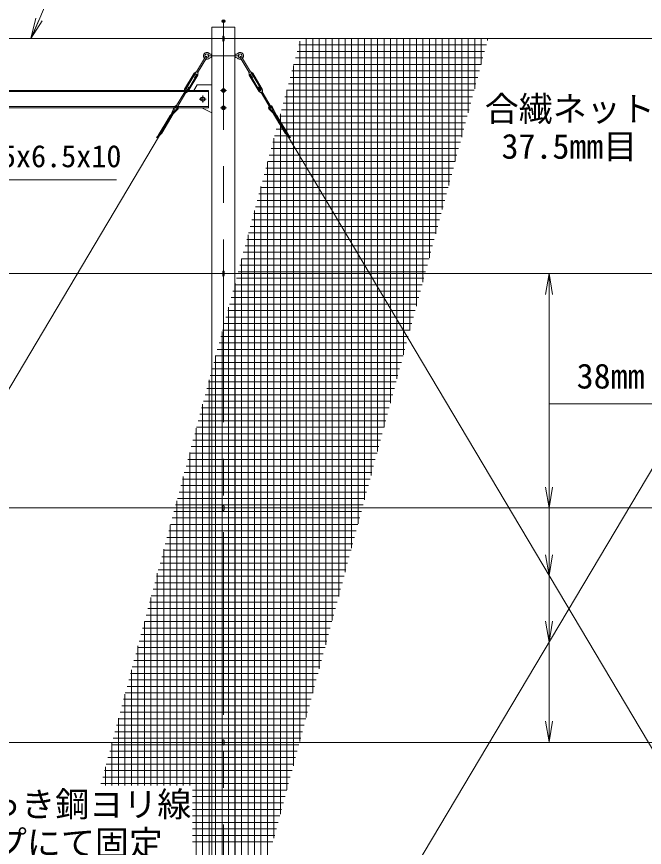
# Model space of a CAD drawing. Units: millimetres at full size; details may follow other scales. Extents: x -18900 to 18900, y -13365 to 13365.
# Drawn here: x -9772 to -4320, y 325 to 7538 of the extents above; entities that cross this region are included whole.
import ezdxf
from ezdxf.enums import TextEntityAlignment as Align

# ---------------------------------------------------------------- set-up
doc = ezdxf.new("R2010")
doc.units = ezdxf.units.MM
doc.header["$LTSCALE"] = 50
doc.header["$PDMODE"] = 32
doc.header["$PDSIZE"] = 25
doc.linetypes.add('USER1', pattern=[50.8, 31.75, -6.35, 6.35, -6.35])
for name, color, linetype, lineweight in [('0-0_D-STR-TXT', 7, 'Continuous', 13), ('0-1_D-STR1', 1, 'Continuous', 18), ('0-2_D-BMK', 2, 'USER1', 13), ('0-3_D-STR3', 3, 'Continuous', 13), ('0-8_0', 7, 'Continuous', 18), ('0-B_D-STR2', 7, 'Continuous', 13)]:
    doc.layers.add(name, color=color, linetype=linetype, lineweight=lineweight)
doc.layers.add('0-9_Defpoints', color=253, linetype='Continuous')
doc.styles.add('ＭＳ ゴシック', font='')
doc.styles.get('ＭＳ ゴシック').set_extended_font_data('MS Gothic')

# ---------------------------------------------------------------- blocks, each defined once
blk = doc.blocks.new('_Open')
at = {"layer": '0-8_0'}
blk.add_line((-50, 8.33), (0, 0), dxfattribs=at)
blk.add_lwpolyline([(-50, -8.33), (0, 0), (-50, 0)], dxfattribs=at)

msp = doc.modelspace()

# ---------------------------------------------------------------- linework, layer by layer
at = {"layer": '0-0_D-STR-TXT'}
for q in [(-5147.4, 1243.2), (-5147.4, 2687.02), (-5147.4, 2109.34), (-5147.4, 3273.18)]:
    msp.add_line((-5147.4, 4174.21), q, dxfattribs=at)
for points in [[(-2819.6, 7875.65), (-9421.86, 7875.65), (-9646.77, 7348.02)], [(-8903.49, 6120.27), (-12856.42, 6120.27), (-13075.86, 6756.79)], [(-2142.86, 4174.21), (-5147.4, 4174.21), (-5147.4, 5304.18)]]:
    msp.add_lwpolyline(points, dxfattribs=at)
at = {"layer": '0-1_D-STR1'}
for p, q in [((-7875.58, 7446.18), (-8075.58, 7446.18)), ((-8075.58, 7446.18), (-8075.58, -823.82)), ((-7875.58, -823.82), (-7875.58, 7446.18)), ((-8105.58, 6896.18), (-13845.58, 6896.18)), ((-8105.58, 6886.18), (-13845.58, 6886.18)), ((-8105.58, 6896.18), (-8105.58, 6746.18)), ((-13845.58, 6756.18), (-8105.58, 6756.18))]:
    msp.add_line(p, q, dxfattribs=at)
msp.add_lwpolyline([(-13845.58, 6896.18), (-13845.58, 6746.18), (-8105.58, 6746.18)], dxfattribs=at)
at = {"layer": '0-2_D-BMK'}
for p, q in [((-7975.58, -3604.82), (-7975.58, 7497.18)), ((-8110.58, 7196.18), (-7840.58, 7196.18)), ((-8000.58, 6896.18), (-7950.58, 6896.18)), ((-8125.58, 6821.18), (-8185.58, 6821.18)), ((-8155.58, 6851.18), (-8155.58, 6791.18)), ((-8000.58, 6746.18), (-7950.58, 6746.18))]:
    msp.add_line(p, q, dxfattribs=at)
at = {"layer": '0-3_D-STR3'}
for p, q in [((-7981.58, 7363.18), (-7981.58, 7329.18)), ((-7969.58, 7363.18), (-7969.58, 7329.18)), ((-13193.9, 7346.18), (-1175.58, 7346.18)), ((-8131.4, 7189.36), (-8210.09, 7056.98)), ((-8121.09, 7183.23), (-8199.77, 7050.85)), ((-8104.8, 7204.18), (-8104.8, 7188.18)), ((-8078.37, 7211.18), (-8085.91, 7210.69)), ((-8078.37, 7181.18), (-8085.91, 7181.67)), ((-8078.37, 7211.18), (-8078.37, 7181.18)), ((-8078.37, 7204.18), (-8075.58, 7204.18)), ((-8078.37, 7188.18), (-8075.58, 7188.18)), ((-7875.58, 7204.18), (-7872.8, 7204.18)), ((-7875.58, 7188.18), (-7872.8, 7188.18)), ((-7872.8, 7211.18), (-7872.8, 7181.18)), ((-7872.8, 7211.18), (-7865.25, 7210.69)), ((-7872.8, 7181.18), (-7865.25, 7181.67)), ((-7846.37, 7204.18), (-7846.37, 7188.18)), ((-7830.08, 7183.23), (-7751.35, 7050.88)), ((-7819.77, 7189.37), (-7741.04, 7057.01)), ((-8230.11, 7046.78), (-8312.88, 6907.53)), ((-8222.8, 7042.44), (-8305.58, 6903.18)), ((-8206.47, 7032.73), (-8289.24, 6893.48)), ((-8199.16, 7028.39), (-8281.94, 6889.13)), ((-8218.77, 7042.37), (-8235.63, 7014)), ((-8207.17, 7035.47), (-8220.06, 7043.14)), ((-8213.52, 7059.03), (-8218.95, 7053.18)), ((-8196.33, 7048.81), (-8213.52, 7059.03)), ((-8196.33, 7048.81), (-8198.88, 7041.25)), ((-7754.79, 7048.83), (-7737.6, 7059.06)), ((-7754.79, 7048.83), (-7752.24, 7041.27)), ((-7751.95, 7028.41), (-7669.13, 6889.18)), ((-7744.65, 7032.76), (-7661.83, 6893.53)), ((-7743.95, 7035.5), (-7731.06, 7043.17)), ((-7737.6, 7059.06), (-7732.18, 7053.21)), ((-7732.35, 7042.4), (-7715.48, 7014.04)), ((-7728.32, 7042.47), (-7645.5, 6903.24)), ((-7721.01, 7046.82), (-7638.19, 6907.59)), ((-8286.73, 6928.04), (-8303.59, 6899.68)), ((-8276.41, 6921.91), (-8286.73, 6928.04)), ((-8203.08, 6946.18), (-8231.66, 6896.18)), ((-8203.08, 6946.18), (-8075.58, 6946.18)), ((-7674.67, 6921.96), (-7664.35, 6928.1)), ((-7664.35, 6928.1), (-7647.48, 6899.74)), ((-8312.28, 6885.06), (-8390.96, 6752.68)), ((-8301.96, 6878.93), (-8380.65, 6746.55)), ((-8291.98, 6892.78), (-8304.88, 6900.44)), ((-8298.52, 6876.89), (-8293.1, 6882.74)), ((-8276.41, 6921.91), (-8293.27, 6893.54)), ((-7674.67, 6921.96), (-7657.8, 6893.6)), ((-7659.09, 6892.83), (-7646.19, 6900.5)), ((-7652.54, 6876.95), (-7657.97, 6882.79)), ((-7649.11, 6878.99), (-7570.38, 6746.64)), ((-7638.79, 6885.12), (-7560.06, 6752.77)), ((-8369.96, 6736.12), (-8455.16, 6649.88)), ((-8376.14, 6741.24), (-8438.17, 6678.46)), ((-8399.57, 6756.55), (-8433.45, 6683.24)), ((-8392.57, 6752.63), (-8416.89, 6700)), ((-8163.08, 6746.18), (-8075.58, 6702.43)), ((-7581.06, 6736.2), (-7495.84, 6649.99)), ((-7574.88, 6741.33), (-7512.83, 6678.56)), ((-7558.46, 6752.72), (-7534.12, 6700.09)), ((-7551.45, 6756.64), (-7517.55, 6683.34)), ((-8542.65, 6504.41), (-8442.62, 6672.7)), ((-8511.63, 6525.36), (-8411.12, 6694.46)), ((-8430.68, 6663.28), (-8472.14, 6621.31)), ((-7439.32, 6525.49), (-7539.88, 6694.55)), ((-7520.32, 6663.38), (-7478.84, 6621.43)), ((-7408.3, 6504.55), (-7508.38, 6672.81)), ((-8481.63, 6577.56), (-8523.09, 6535.59)), ((-8464.65, 6606.13), (-8506.11, 6564.16)), ((-8447.66, 6634.7), (-8489.12, 6592.74)), ((-7503.32, 6634.81), (-7461.85, 6592.86)), ((-7486.33, 6606.24), (-7444.86, 6564.29)), ((-7469.34, 6577.67), (-7427.86, 6535.72)), ((-13684.65, -2165.04), (-8531.78, 6504.04)), ((-8498.62, 6548.98), (-8557.86, 6489.02)), ((-8515.6, 6520.41), (-8547.95, 6487.66)), ((-7452.34, 6549.11), (-7393.08, 6489.16)), ((-7435.35, 6520.54), (-7402.99, 6487.8)), ((-7419.17, 6504.17), (-3012.8, -903.52)), ((-13193.9, 5306.18), (-1175.58, 5306.18)), ((-7981.58, 5323.18), (-7981.58, 5289.18)), ((-7969.58, 5323.18), (-7969.58, 5289.18)), ((-7688.79, -2165.08), (-3958.7, 4105.69)), ((-13193.9, 3271.18), (-1175.58, 3271.18)), ((-7981.58, 3288.18), (-7981.58, 3254.18)), ((-7969.58, 3288.18), (-7969.58, 3254.18)), ((-13193.9, 1236.18), (-1175.58, 1236.18)), ((-7981.58, 1253.18), (-7981.58, 1219.18)), ((-7969.58, 1253.18), (-7969.58, 1219.18))]:
    msp.add_line(p, q, dxfattribs=at)
for points in [[(-8208.46, 7036.24), (-8225.32, 7007.87), (-8235.63, 7014)], [(-7742.66, 7036.27), (-7725.79, 7007.91), (-7715.48, 7014.04)], [(-8298.52, 6876.89), (-8315.71, 6887.11), (-8313.17, 6894.67)], [(-7652.54, 6876.95), (-7635.36, 6887.17), (-7637.91, 6894.73)]]:
    msp.add_lwpolyline(points, dxfattribs=at)
for points in [[(-7990.57, 6904.83), (-7975.58, 6913.48), (-7960.6, 6904.83), (-7960.6, 6887.53), (-7975.58, 6878.88), (-7990.57, 6887.53)], [(-8137.57, 6810.78), (-8155.58, 6800.38), (-8173.6, 6810.78), (-8173.6, 6831.58), (-8155.58, 6841.98), (-8137.57, 6831.58)], [(-7990.57, 6754.83), (-7975.58, 6763.48), (-7960.6, 6754.83), (-7960.6, 6737.53), (-7975.58, 6728.88), (-7990.57, 6737.53)]]:
    msp.add_lwpolyline(points, close=True, dxfattribs=at)
for centre, radius in [((-7975.58, 6896.18), 13.11), ((-8155.58, 6821.18), 16.09), ((-7975.58, 6746.18), 13.11)]:
    msp.add_circle(centre, radius, dxfattribs=at)
for centre, radius, start, end in [((-7975.58, 7363.18), 6, 0, 180), ((-7975.58, 7329.18), 6, 180, 0), ((-8120.37, 7196.18), 30, 40.33299, 224.89822), ((-8120.37, 7196.18), 17.5, 27.20289, 216.38414), ((-8086.83, 7224.66), 14, 220.33299, 273.7314), ((-7864.34, 7224.66), 14, 266.2686, 319.66701), ((-7830.8, 7196.18), 30, 315.12128, 139.66701), ((-7830.8, 7196.18), 17.5, 323.63537, 152.79711), ((-8120.37, 7196.18), 30, 247.97214, 319.66701), ((-8126.24, 7186.3), 6, 329.27285, 149.27285), ((-8120.37, 7196.18), 17.5, 256.48622, 332.79711), ((-8086.83, 7167.7), 14, 86.2686, 139.66701), ((-7864.34, 7167.7), 14, 40.33299, 93.7314), ((-7830.8, 7196.18), 30, 220.33299, 292.04737), ((-7830.8, 7196.18), 17.5, 207.20289, 283.53328), ((-7824.92, 7186.3), 6, 30.74575, 210.74575), ((-8221.08, 7041.42), 10.5, 93.15396, 149.27285), ((-8221.08, 7041.42), 2, 59.27285, 149.27285), ((-8221.88, 7055.9), 4, 273.15396, 317.1736), ((-8208.19, 7033.75), 2, 329.27285, 59.27285), ((-8208.19, 7033.75), 10.5, 329.27285, 25.39173), ((-8195.09, 7039.97), 4, 161.3721, 205.39173), ((-7742.93, 7033.78), 10.5, 154.62687, 210.74575), ((-7756.03, 7040), 4, 334.62687, 18.6465), ((-7742.93, 7033.78), 2, 120.74575, 210.74575), ((-7729.24, 7055.93), 4, 222.845, 266.86463), ((-7730.04, 7041.45), 2, 30.74575, 120.74575), ((-7730.04, 7041.45), 10.5, 30.74575, 86.86463), ((-8303.86, 6902.16), 10.5, 149.27285, 205.39173), ((-8316.96, 6895.94), 4, 341.3721, 25.39173), ((-8303.86, 6902.16), 2, 149.27285, 239.27285), ((-8290.16, 6880.02), 4, 93.15396, 137.1736), ((-8290.96, 6894.5), 2, 239.27285, 329.27285), ((-8290.96, 6894.5), 10.5, 273.15396, 329.27285), ((-7660.11, 6894.55), 10.5, 210.74575, 266.86463), ((-7660.11, 6894.55), 2, 210.74575, 300.74575), ((-7660.9, 6880.07), 4, 42.845, 86.86463), ((-7647.22, 6902.22), 2, 300.74575, 30.74575), ((-7647.22, 6902.22), 10.5, 334.62687, 30.74575), ((-7634.12, 6896.01), 4, 154.62687, 198.6465), ((-8384.54, 6746.68), 18, 87.78341, 146.44788), ((-8384.54, 6746.68), 10, 118.49719, 143.44741), ((-8385.8, 6749.62), 6, 149.27285, 329.27285), ((-8384.54, 6746.68), 10, 327.08313, 39.34526), ((-8384.54, 6746.68), 18, 324.09713, 47.63965), ((-7566.49, 6746.76), 18, 132.37894, 215.92147), ((-7566.49, 6746.76), 10, 140.67334, 212.93547), ((-7565.22, 6749.7), 6, 210.74575, 30.74575), ((-7566.49, 6746.76), 18, 33.57071, 92.23519), ((-7566.49, 6746.76), 10, 36.57119, 61.52141), ((-8433.81, 6628.8), 30, 135.34649, 149.27285), ((-8469.01, 6655.79), 30, 315.3464, 329.27285), ((-8416.83, 6657.37), 30, 135.34649, 149.27285), ((-8452.02, 6684.36), 30, 315.3464, 329.27285), ((-7498.98, 6684.47), 30, 210.74575, 224.6722), ((-7534.16, 6657.47), 30, 30.74575, 44.67211), ((-7481.99, 6655.9), 30, 210.74575, 224.6722), ((-7517.17, 6628.9), 30, 30.74575, 44.67211), ((-8484.77, 6543.08), 30, 135.34649, 149.27285), ((-8467.78, 6571.65), 30, 135.34649, 149.27285), ((-8502.97, 6598.64), 30, 315.3464, 329.27285), ((-8450.8, 6600.23), 30, 135.34649, 149.27285), ((-8485.99, 6627.21), 30, 315.3464, 329.27285), ((-7464.99, 6627.33), 30, 210.74575, 224.6722), ((-7500.18, 6600.33), 30, 30.74575, 44.67211), ((-7448, 6598.76), 30, 210.74575, 224.6722), ((-7483.18, 6571.77), 30, 30.74575, 44.67211), ((-7466.19, 6543.2), 30, 30.74575, 44.67211), ((-8501.75, 6514.51), 30, 135.34649, 149.27285), ((-8536.94, 6541.49), 30, 315.3464, 329.27285), ((-8519.96, 6570.07), 30, 315.3464, 329.27285), ((-7431.01, 6570.2), 30, 210.74575, 224.6722), ((-7414.02, 6541.63), 30, 210.74575, 224.6722), ((-7449.2, 6514.63), 30, 30.74575, 44.67211), ((-8543.3, 6558.62), 71.11, 258.18697, 266.25112), ((-7407.66, 6558.75), 71.11, 273.76748, 281.83163), ((-7975.58, 5323.18), 6, 0, 180), ((-7975.58, 5289.18), 6, 180, 0), ((-7975.58, 3288.18), 6, 0, 180), ((-7975.58, 3254.18), 6, 180, 0), ((-7975.58, 1253.18), 6, 0, 180), ((-7975.58, 1219.18), 6, 180, 0)]:
    msp.add_arc(centre, radius, start, end, dxfattribs=at)
at = {"layer": '0-9_Defpoints'}
msp.add_point((-7975.58, 7497.18), dxfattribs=at)
at = {"layer": '0-B_D-STR2'}
for p, q in [((-7321.02, 7291.25), (-5692.03, 7291.25)), ((-7312.5, 1243.56), (-7312.5, 7323.04)), ((-7256.25, 1453.49), (-7256.25, 7346.18)), ((-7200, 1663.42), (-7200, 7346.18)), ((-7143.75, 1873.35), (-7143.75, 7346.18)), ((-7087.5, 2083.28), (-7087.5, 7346.18)), ((-7031.25, 2293.2), (-7031.25, 7346.18)), ((-6975, 2503.13), (-6975, 7346.18)), ((-6918.75, 2713.06), (-6918.75, 7346.18)), ((-6862.5, 2922.99), (-6862.5, 7346.18)), ((-6806.25, 3132.91), (-6806.25, 7346.18)), ((-6750, 3342.84), (-6750, 7346.18)), ((-6693.75, 3552.77), (-6693.75, 7346.18)), ((-6637.5, 3762.7), (-6637.5, 7346.18)), ((-6581.25, 3972.63), (-6581.25, 7346.18)), ((-6525, 4182.55), (-6525, 7346.18)), ((-6468.75, 4392.48), (-6468.75, 7346.18)), ((-6412.5, 4602.41), (-6412.5, 7346.18)), ((-6356.25, 4812.34), (-6356.25, 7346.18)), ((-6300, 5022.27), (-6300, 7346.18)), ((-6243.75, 5232.19), (-6243.75, 7346.18)), ((-6187.5, 5442.12), (-6187.5, 7346.18)), ((-6131.25, 5652.05), (-6131.25, 7346.18)), ((-6075, 5861.98), (-6075, 7346.18)), ((-6018.75, 6071.9), (-6018.75, 7346.18)), ((-5962.5, 6281.83), (-5962.5, 7346.18)), ((-5906.25, 6491.76), (-5906.25, 7346.18)), ((-5850, 6701.69), (-5850, 7346.18)), ((-5793.75, 6911.62), (-5793.75, 7346.18)), ((-5737.5, 7121.54), (-5737.5, 7346.18)), ((-5681.25, 7331.47), (-5681.25, 7346.18)), ((-7336.09, 7235), (-5707.1, 7235)), ((-7351.16, 7178.75), (-5722.17, 7178.75)), ((-7368.75, 1033.64), (-7368.75, 7113.11)), ((-7366.24, 7122.5), (-5737.25, 7122.5)), ((-7396.38, 7010), (-5767.39, 7010)), ((-7381.31, 7066.25), (-5752.32, 7066.25)), ((-7411.45, 6953.75), (-5782.46, 6953.75)), ((-7426.52, 6897.5), (-5797.53, 6897.5)), ((-7425, 823.71), (-7425, 6903.18)), ((-7456.67, 6785), (-5827.68, 6785)), ((-7441.6, 6841.25), (-5812.61, 6841.25)), ((-7471.74, 6728.75), (-5842.75, 6728.75)), ((-7486.81, 6672.5), (-5857.82, 6672.5)), ((-7481.25, 613.78), (-7481.25, 6693.26)), ((-7501.89, 6616.25), (-5872.89, 6616.25)), ((-7532.03, 6503.75), (-5903.04, 6503.75)), ((-7516.96, 6560), (-5887.97, 6560)), ((-7547.1, 6447.5), (-5918.11, 6447.5)), ((-7537.5, 403.85), (-7537.5, 6483.33)), ((-7562.17, 6391.25), (-5933.18, 6391.25)), ((-7592.32, 6278.75), (-5963.33, 6278.75)), ((-7577.25, 6335), (-5948.26, 6335)), ((-7607.39, 6222.5), (-5978.4, 6222.5)), ((-7593.75, 193.92), (-7593.75, 6273.4)), ((-7622.46, 6166.25), (-5993.47, 6166.25)), ((-7650, -16), (-7650, 6063.47)), ((-7637.53, 6110), (-6008.54, 6110)), ((-7667.68, 5997.5), (-6038.69, 5997.5)), ((-7652.61, 6053.75), (-6023.62, 6053.75)), ((-7682.75, 5941.25), (-6053.76, 5941.25)), ((-7706.25, -225.93), (-7706.25, 5853.54)), ((-7697.82, 5885), (-6068.83, 5885)), ((-7727.97, 5772.5), (-6098.98, 5772.5)), ((-7712.89, 5828.75), (-6083.9, 5828.75)), ((-7743.04, 5716.25), (-6114.05, 5716.25)), ((-7762.5, -435.86), (-7762.5, 5643.62)), ((-7758.11, 5660), (-6129.12, 5660)), ((-7773.18, 5603.75), (-6144.19, 5603.75)), ((-7803.33, 5491.25), (-6174.34, 5491.25)), ((-7788.26, 5547.5), (-6159.27, 5547.5)), ((-7818.75, -645.79), (-7818.75, 5433.69)), ((-7818.4, 5435), (-6189.41, 5435)), ((-7833.47, 5378.75), (-6204.48, 5378.75)), ((-7863.62, 5266.25), (-6234.63, 5266.25)), ((-7848.54, 5322.5), (-6219.55, 5322.5)), ((-7878.69, 5210), (-6249.7, 5210)), ((-7875, -798.82), (-7875, 5223.76)), ((-7893.76, 5153.75), (-6264.77, 5153.75)), ((-7908.83, 5097.5), (-6279.84, 5097.5)), ((-7938.98, 4985), (-6309.99, 4985)), ((-7931.25, -798.82), (-7931.25, 5013.83)), ((-7923.9, 5041.25), (-6294.91, 5041.25)), ((-7954.05, 4928.75), (-6325.06, 4928.75)), ((-7969.12, 4872.5), (-6340.13, 4872.5)), ((-7987.5, -798.82), (-7987.5, 4803.91)), ((-7984.19, 4816.25), (-6355.2, 4816.25)), ((-8014.34, 4703.75), (-6385.35, 4703.75)), ((-7999.27, 4760), (-6370.28, 4760)), ((-8029.41, 4647.5), (-6400.42, 4647.5)), ((-8044.48, 4591.25), (-6415.49, 4591.25)), ((-8043.75, -798.82), (-8043.75, 4593.98)), ((-8074.63, 4478.75), (-6445.64, 4478.75)), ((-8059.55, 4535), (-6430.56, 4535)), ((-8089.7, 4422.5), (-6460.71, 4422.5)), ((-8104.77, 4366.25), (-6475.78, 4366.25)), ((-8100, -798.82), (-8100, 4384.05)), ((-8119.84, 4310), (-6490.85, 4310)), ((-8149.99, 4197.5), (-6521, 4197.5)), ((-8134.91, 4253.75), (-6505.92, 4253.75)), ((-8165.06, 4141.25), (-6536.07, 4141.25)), ((-8156.25, -798.82), (-8156.25, 4174.12)), ((-8180.13, 4085), (-6551.14, 4085)), ((-8210.28, 3972.5), (-6581.29, 3972.5)), ((-8195.2, 4028.75), (-6566.21, 4028.75)), ((-8225.35, 3916.25), (-6596.36, 3916.25)), ((-8212.5, -798.82), (-8212.5, 3964.19)), ((-8240.42, 3860), (-6611.43, 3860)), ((-8268.75, 863.08), (-8268.75, 3754.27)), ((-8255.49, 3803.75), (-6626.5, 3803.75)), ((-8285.64, 3691.25), (-6656.65, 3691.25)), ((-8270.56, 3747.5), (-6641.57, 3747.5)), ((-8300.71, 3635), (-6671.72, 3635)), ((-8325, 863.08), (-8325, 3544.34)), ((-8315.78, 3578.75), (-6686.79, 3578.75)), ((-8345.92, 3466.25), (-6716.93, 3466.25)), ((-8330.85, 3522.5), (-6701.86, 3522.5)), ((-8361, 3410), (-6732.01, 3410)), ((-8381.25, 863.08), (-8381.25, 3334.41)), ((-8376.07, 3353.75), (-6747.08, 3353.75)), ((-8391.14, 3297.5), (-6762.15, 3297.5)), ((-8421.29, 3185), (-6792.3, 3185)), ((-8406.21, 3241.25), (-6777.22, 3241.25)), ((-8437.5, 863.08), (-8437.5, 3124.48)), ((-8436.36, 3128.75), (-6807.37, 3128.75)), ((-8451.43, 3072.5), (-6822.44, 3072.5)), ((-8481.57, 2960), (-6852.58, 2960)), ((-8466.5, 3016.25), (-6837.51, 3016.25)), ((-8496.65, 2903.75), (-6867.66, 2903.75)), ((-8493.75, 863.08), (-8493.75, 2914.55)), ((-8511.72, 2847.5), (-6882.73, 2847.5)), ((-8526.79, 2791.25), (-6897.8, 2791.25)), ((-8556.93, 2678.75), (-6927.94, 2678.75)), ((-8550, 863.08), (-8550, 2704.63)), ((-8541.86, 2735), (-6912.87, 2735)), ((-8572.01, 2622.5), (-6943.02, 2622.5)), ((-8587.08, 2566.25), (-6958.09, 2566.25)), ((-8617.22, 2453.75), (-6988.23, 2453.75)), ((-8606.25, 863.08), (-8606.25, 2494.7)), ((-8602.15, 2510), (-6973.16, 2510)), ((-8632.3, 2397.5), (-7003.3, 2397.5)), ((-8647.37, 2341.25), (-7018.38, 2341.25)), ((-8662.5, 863.08), (-8662.5, 2284.77)), ((-8662.44, 2285), (-7033.45, 2285)), ((-8692.58, 2172.5), (-7063.59, 2172.5)), ((-8677.51, 2228.75), (-7048.52, 2228.75)), ((-8707.66, 2116.25), (-7078.67, 2116.25)), ((-8722.73, 2060), (-7093.74, 2060)), ((-8718.75, 863.08), (-8718.75, 2074.84)), ((-8737.8, 2003.75), (-7108.81, 2003.75)), ((-8767.94, 1891.25), (-7138.95, 1891.25)), ((-8752.87, 1947.5), (-7123.88, 1947.5)), ((-8783.02, 1835), (-7154.03, 1835)), ((-8775, 863.08), (-8775, 1864.92)), ((-8798.09, 1778.75), (-7169.1, 1778.75)), ((-8828.23, 1666.25), (-7199.24, 1666.25)), ((-8813.16, 1722.5), (-7184.17, 1722.5)), ((-8843.31, 1610), (-7214.31, 1610)), ((-8831.25, 863.08), (-8831.25, 1654.99)), ((-8858.38, 1553.75), (-7229.39, 1553.75)), ((-8887.5, 863.08), (-8887.5, 1445.06)), ((-8873.45, 1497.5), (-7244.46, 1497.5)), ((-8903.59, 1385), (-7274.6, 1385)), ((-8888.52, 1441.25), (-7259.53, 1441.25)), ((-8918.67, 1328.75), (-7289.68, 1328.75)), ((-8943.75, 863.08), (-8943.75, 1235.13)), ((-8933.74, 1272.5), (-7304.75, 1272.5)), ((-8963.88, 1160), (-7334.89, 1160)), ((-8948.81, 1216.25), (-7319.82, 1216.25)), ((-8978.95, 1103.75), (-7349.96, 1103.75)), ((-9000, 863.08), (-9000, 1025.2)), ((-8994.03, 1047.5), (-7365.04, 1047.5)), ((-9009.1, 991.25), (-7380.11, 991.25)), ((-9039.24, 878.75), (-7410.25, 878.75)), ((-9024.17, 935), (-7395.18, 935)), ((-8243.84, 822.5), (-7425.32, 822.5)), ((-8243.84, 766.25), (-7440.4, 766.25)), ((-8243.84, 710), (-7455.47, 710)), ((-8243.84, 653.75), (-7470.54, 653.75)), ((-8243.84, 597.5), (-7485.61, 597.5)), ((-8243.84, 541.25), (-7500.69, 541.25)), ((-8243.84, 485), (-7515.76, 485)), ((-8243.84, 428.75), (-7530.83, 428.75)), ((-8243.84, 372.5), (-7545.9, 372.5))]:
    msp.add_line(p, q, dxfattribs=at)

# ---------------------------------------------------------------- block references
at = {"layer": '0-0_D-STR-TXT', "xscale": 3.6, "yscale": 3.6}
for p, rotation in [((-9647.56, 7346.18), 246.91277), ((-5147.4, 5306.18), 90), ((-5147.4, 3271.18), 270), ((-5147.4, 2685.02), 270), ((-5147.4, 2107.34), 270), ((-5147.4, 1241.2), 270)]:
    msp.add_blockref('_Open', p, dxfattribs=dict(at, rotation=rotation))

# ---------------------------------------------------------------- texts
at = {"layer": '0-0_D-STR-TXT', "style": 'ＭＳ ゴシック'}
for s, height, p in [('合繊ネット', 216.6, (-5706.55, 6563.49)), ('37.5mm目', 216.6, (-5560.36, 6238.52)), ('エンドサポート  150x75x6.5x10', 192.4, (-12661.87, 6172.14)), ('38mm めっき鋼ヨリ線', 216.6, (-4907.96, 4243.4)), ('ネットとめっき鋼ヨリ線', 216.6, (-11504.44, 525.75)), ('とをφ4ロープにて固定', 216.6, (-11531.86, 190.22))]:
    msp.add_text(s, height=height, dxfattribs=at).set_placement(p, align=Align.BOTTOM_LEFT)

doc.saveas('drawing.dxf')
